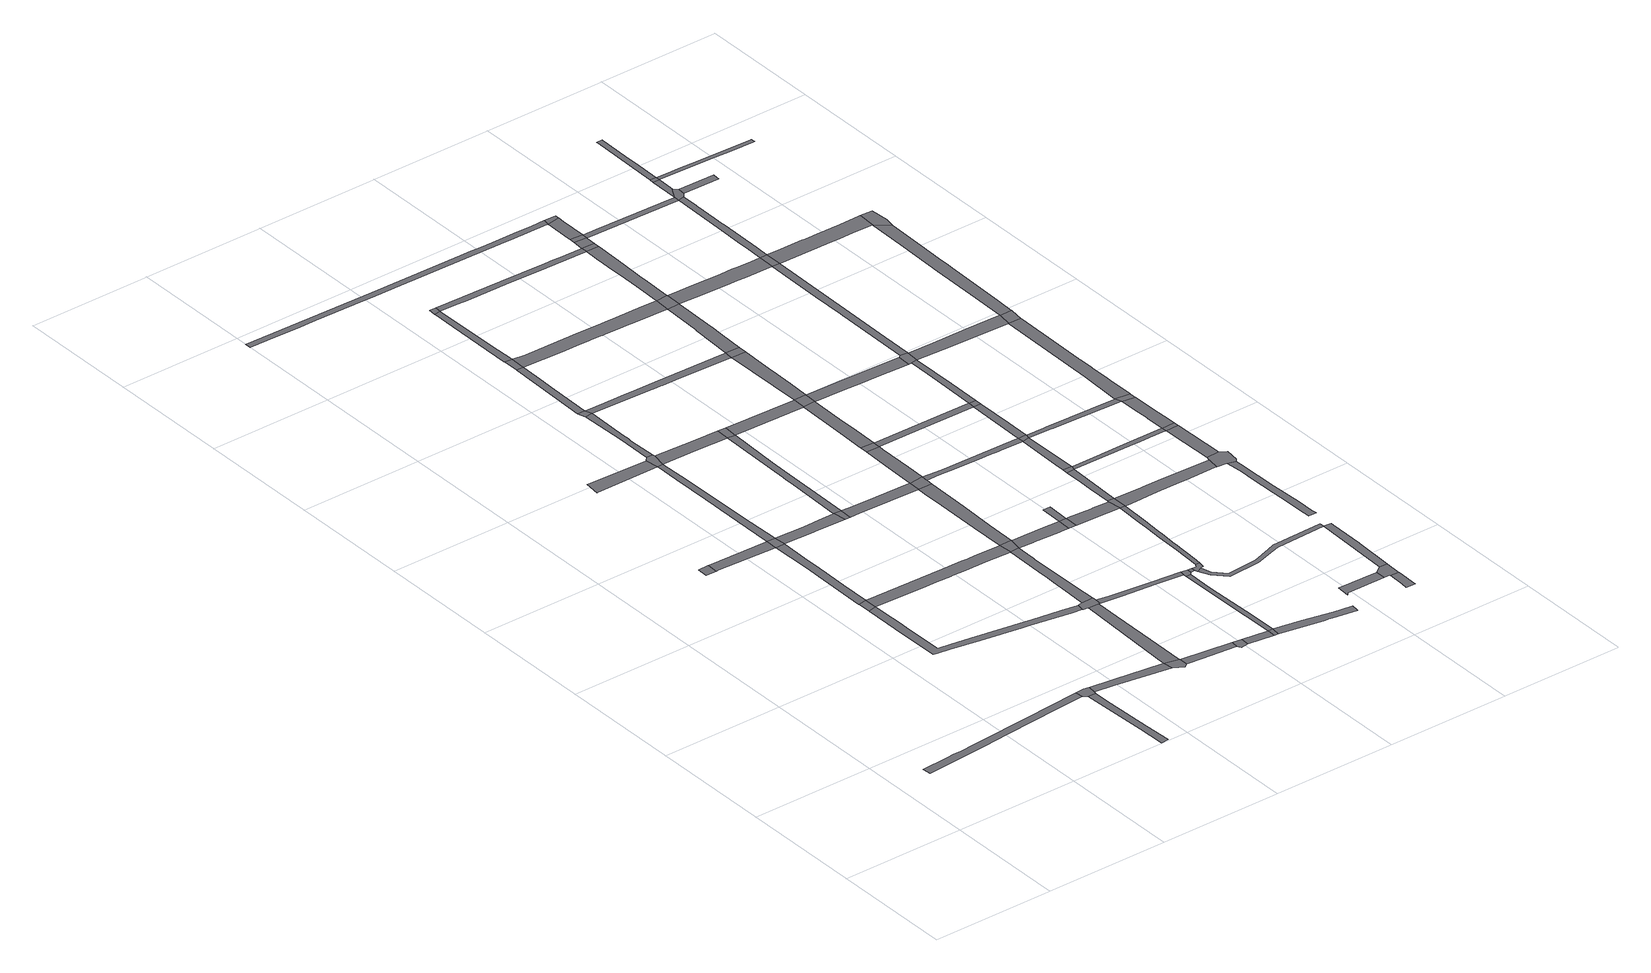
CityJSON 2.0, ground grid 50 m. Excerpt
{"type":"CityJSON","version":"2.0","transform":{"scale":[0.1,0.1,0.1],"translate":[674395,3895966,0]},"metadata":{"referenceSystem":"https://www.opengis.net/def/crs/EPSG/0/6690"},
"CityObjects":{
"road1":{"type":"Road","attributes":{"function":"9","usage":"9","RoadStructureAttribute.widthType":"4","RoadStructureAttribute.width":3.36,"RoadStructureAttribute.sectionType":"1"},"geometry":[{"type":"MultiSurface","lod":"1","boundaries":[[[0,1,2,3,4,5,6,7,8,9,10,11,12,13]]]}]},
"road2":{"type":"Road","attributes":{"function":"9","usage":"9","RoadStructureAttribute.widthType":"9","RoadStructureAttribute.width":-9999,"RoadStructureAttribute.sectionType":"9"},"geometry":[{"type":"MultiSurface","lod":"1","boundaries":[[[14,15,16,17]]]}]},
"road3":{"type":"Road","attributes":{"function":"9","usage":"9","RoadStructureAttribute.widthType":"4","RoadStructureAttribute.width":2.79,"RoadStructureAttribute.sectionType":"1"},"geometry":[{"type":"MultiSurface","lod":"1","boundaries":[[[18,19,20,21,22,23,24]]]}]},
"road4":{"type":"Road","attributes":{"function":"9","usage":"9","RoadStructureAttribute.widthType":"9","RoadStructureAttribute.width":-9999,"RoadStructureAttribute.sectionType":"9"},"geometry":[{"type":"MultiSurface","lod":"1","boundaries":[[[23,25,26,27,28,5,4,24]]]}]},
"road5":{"type":"Road","attributes":{"function":"9","usage":"9","RoadStructureAttribute.widthType":"9","RoadStructureAttribute.width":-9999,"RoadStructureAttribute.sectionType":"9"},"geometry":[{"type":"MultiSurface","lod":"1","boundaries":[[[29,30,31,32]]]}]},
"road6":{"type":"Road","attributes":{"function":"9","usage":"9","RoadStructureAttribute.widthType":"3","RoadStructureAttribute.width":4.59,"RoadStructureAttribute.sectionType":"1"},"geometry":[{"type":"MultiSurface","lod":"1","boundaries":[[[16,33,34,35,36,37,38,17]]]}]},
"road7":{"type":"Road","attributes":{"function":"9","usage":"9","RoadStructureAttribute.widthType":"4","RoadStructureAttribute.width":3.37,"RoadStructureAttribute.sectionType":"1"},"geometry":[{"type":"MultiSurface","lod":"1","boundaries":[[[32,31,39,40,41,42,43,44,45,35,46,47,48,49]]]}]},
"road8":{"type":"Road","attributes":{"function":"9","usage":"9","RoadStructureAttribute.widthType":"4","RoadStructureAttribute.width":3.36,"RoadStructureAttribute.sectionType":"1"},"geometry":[{"type":"MultiSurface","lod":"1","boundaries":[[[50,51,52,53,54,55,27,26]]]}]},
"road9":{"type":"Road","attributes":{"function":"9","usage":"9","RoadStructureAttribute.widthType":"9","RoadStructureAttribute.width":-9999,"RoadStructureAttribute.sectionType":"9"},"geometry":[{"type":"MultiSurface","lod":"1","boundaries":[[[36,35,45,56]]]}]},
"road10":{"type":"Road","attributes":{"function":"9","usage":"9","RoadStructureAttribute.widthType":"4","RoadStructureAttribute.width":3.15,"RoadStructureAttribute.sectionType":"1"},"geometry":[{"type":"MultiSurface","lod":"1","boundaries":[[[57,58,59,60,61,62,63,64,65,66,67,68,69,70,71,72,73,74,75,76,77,78,79,30,29,80]]]}]},
"road11":{"type":"Road","attributes":{"function":"9","usage":"9","RoadStructureAttribute.widthType":"3","RoadStructureAttribute.width":5.63,"RoadStructureAttribute.sectionType":"1"},"geometry":[{"type":"MultiSurface","lod":"1","boundaries":[[[81,82,83,84,85,86,87]]]}]},
"road12":{"type":"Road","attributes":{"function":"9","usage":"9","RoadStructureAttribute.widthType":"4","RoadStructureAttribute.width":2.94,"RoadStructureAttribute.sectionType":"1"},"geometry":[{"type":"MultiSurface","lod":"1","boundaries":[[[88,89,90,91,92,86,93,94,95,96,97,98,99,100,36,56]]]}]},
"road13":{"type":"Road","attributes":{"function":"9","usage":"9","RoadStructureAttribute.widthType":"3","RoadStructureAttribute.width":4.59,"RoadStructureAttribute.sectionType":"1"},"geometry":[{"type":"MultiSurface","lod":"1","boundaries":[[[45,101,102,103,104,105,106,107,108,109,56]]]}]},
"road14":{"type":"Road","attributes":{"function":"9","usage":"9","RoadStructureAttribute.widthType":"3","RoadStructureAttribute.width":5.5,"RoadStructureAttribute.sectionType":"1"},"geometry":[{"type":"MultiSurface","lod":"1","boundaries":[[[110,111,112,113,114,31,30,115,116,117,118,119,120,121,122,123,124,125]]]}]},
"road15":{"type":"Road","attributes":{"function":"9","usage":"9","RoadStructureAttribute.widthType":"9","RoadStructureAttribute.width":-9999,"RoadStructureAttribute.sectionType":"9"},"geometry":[{"type":"MultiSurface","lod":"1","boundaries":[[[126,53,52,127,128]]]}]},
"road16":{"type":"Road","attributes":{"function":"9","usage":"9","RoadStructureAttribute.widthType":"9","RoadStructureAttribute.width":-9999,"RoadStructureAttribute.sectionType":"9"},"geometry":[{"type":"MultiSurface","lod":"1","boundaries":[[[87,86,92,129,130,131]]]}]},
"road17":{"type":"Road","attributes":{"function":"9","usage":"9","RoadStructureAttribute.widthType":"3","RoadStructureAttribute.width":4.49,"RoadStructureAttribute.sectionType":"1"},"geometry":[{"type":"MultiSurface","lod":"1","boundaries":[[[132,133,134,53,126,135,136,137,138]]]}]},
"road18":{"type":"Road","attributes":{"function":"9","usage":"9","RoadStructureAttribute.widthType":"4","RoadStructureAttribute.width":2.3,"RoadStructureAttribute.sectionType":"1"},"geometry":[{"type":"MultiSurface","lod":"1","boundaries":[[[130,139,140,141,142,143,144,145,146,131]]]}]},
"road19":{"type":"Road","attributes":{"function":"9","usage":"9","RoadStructureAttribute.widthType":"9","RoadStructureAttribute.width":-9999,"RoadStructureAttribute.sectionType":"9"},"geometry":[{"type":"MultiSurface","lod":"1","boundaries":[[[105,104,147,148]]]}]},
"road20":{"type":"Road","attributes":{"function":"9","usage":"9","RoadStructureAttribute.widthType":"4","RoadStructureAttribute.width":3.36,"RoadStructureAttribute.sectionType":"1"},"geometry":[{"type":"MultiSurface","lod":"1","boundaries":[[[149,150,151,152,153,154,126,128]]]}]},
"road21":{"type":"Road","attributes":{"function":"9","usage":"9","RoadStructureAttribute.widthType":"9","RoadStructureAttribute.width":-9999,"RoadStructureAttribute.sectionType":"9"},"geometry":[{"type":"MultiSurface","lod":"1","boundaries":[[[138,155,156,157,158,159,160,161,67,66,162,163,132]]]}]},
"road22":{"type":"Road","attributes":{"function":"9","usage":"9","RoadStructureAttribute.widthType":"9","RoadStructureAttribute.width":-9999,"RoadStructureAttribute.sectionType":"9"},"geometry":[{"type":"MultiSurface","lod":"1","boundaries":[[[164,145,144,165]]]}]},
"road23":{"type":"Road","attributes":{"function":"9","usage":"9","RoadStructureAttribute.widthType":"3","RoadStructureAttribute.width":5.63,"RoadStructureAttribute.sectionType":"1"},"geometry":[{"type":"MultiSurface","lod":"1","boundaries":[[[166,167,129,92,168,169,170,171]]]}]},
"road24":{"type":"Road","attributes":{"function":"9","usage":"9","RoadStructureAttribute.widthType":"4","RoadStructureAttribute.width":2.8,"RoadStructureAttribute.sectionType":"1"},"geometry":[{"type":"MultiSurface","lod":"1","boundaries":[[[172,173,174,175,164,165,176,177,178]]]}]},
"road25":{"type":"Road","attributes":{"function":"9","usage":"9","RoadStructureAttribute.widthType":"3","RoadStructureAttribute.width":4.49,"RoadStructureAttribute.sectionType":"1"},"geometry":[{"type":"MultiSurface","lod":"1","boundaries":[[[159,179,180,181,182,183,123,184,185,186,187,188,160]]]}]},
"road26":{"type":"Road","attributes":{"function":"9","usage":"9","RoadStructureAttribute.widthType":"4","RoadStructureAttribute.width":2.97,"RoadStructureAttribute.sectionType":"1"},"geometry":[{"type":"MultiSurface","lod":"1","boundaries":[[[105,148,189,190,191,192,193,194,171,195,196,197,198,199,200]]]}]},
"road27":{"type":"Road","attributes":{"function":"9","usage":"9","RoadStructureAttribute.widthType":"9","RoadStructureAttribute.width":-9999,"RoadStructureAttribute.sectionType":"9"},"geometry":[{"type":"MultiSurface","lod":"1","boundaries":[[[152,151,201,202,203]]]}]},
"road28":{"type":"Road","attributes":{"function":"9","usage":"9","RoadStructureAttribute.widthType":"9","RoadStructureAttribute.width":-9999,"RoadStructureAttribute.sectionType":"9"},"geometry":[{"type":"MultiSurface","lod":"1","boundaries":[[[204,205,173,172]]]}]},
"road29":{"type":"Road","attributes":{"function":"9","usage":"9","RoadStructureAttribute.widthType":"3","RoadStructureAttribute.width":4.59,"RoadStructureAttribute.sectionType":"1"},"geometry":[{"type":"MultiSurface","lod":"1","boundaries":[[[147,206,207,208,209,210,211,212,213,214,215,148]]]}]},
"road30":{"type":"Road","attributes":{"function":"9","usage":"9","RoadStructureAttribute.widthType":"9","RoadStructureAttribute.width":-9999,"RoadStructureAttribute.sectionType":"9"},"geometry":[{"type":"MultiSurface","lod":"1","boundaries":[[[124,123,183,216]]]}]},
"road31":{"type":"Road","attributes":{"function":"9","usage":"9","RoadStructureAttribute.widthType":"4","RoadStructureAttribute.width":3.36,"RoadStructureAttribute.sectionType":"1"},"geometry":[{"type":"MultiSurface","lod":"1","boundaries":[[[202,217,218,203]]]}]},
"road32":{"type":"Road","attributes":{"function":"9","usage":"9","RoadStructureAttribute.widthType":"9","RoadStructureAttribute.width":-9999,"RoadStructureAttribute.sectionType":"9"},"geometry":[{"type":"MultiSurface","lod":"1","boundaries":[[[166,171,194,219]]]}]},
"road33":{"type":"Road","attributes":{"function":"9","usage":"9","RoadStructureAttribute.widthType":"4","RoadStructureAttribute.width":2.11,"RoadStructureAttribute.sectionType":"1"},"geometry":[{"type":"MultiSurface","lod":"1","boundaries":[[[156,220,221,222,223,224,225,157]]]}]},
"road34":{"type":"Road","attributes":{"function":"9","usage":"9","RoadStructureAttribute.widthType":"4","RoadStructureAttribute.width":2.61,"RoadStructureAttribute.sectionType":"1"},"geometry":[{"type":"MultiSurface","lod":"1","boundaries":[[[226,227,228,205,204,229,230,231,232,233,234]]]}]},
"road35":{"type":"Road","attributes":{"function":"9","usage":"9","RoadStructureAttribute.widthType":"9","RoadStructureAttribute.width":-9999,"RoadStructureAttribute.sectionType":"9"},"geometry":[{"type":"MultiSurface","lod":"1","boundaries":[[[217,235,236,218]]]}]},
"road36":{"type":"Road","attributes":{"function":"9","usage":"9","RoadStructureAttribute.widthType":"3","RoadStructureAttribute.width":5.43,"RoadStructureAttribute.sectionType":"1"},"geometry":[{"type":"MultiSurface","lod":"1","boundaries":[[[237,238,239,240,124,216,241,242,243,209,244]]]}]},
"road37":{"type":"Road","attributes":{"function":"9","usage":"9","RoadStructureAttribute.widthType":"9","RoadStructureAttribute.width":-9999,"RoadStructureAttribute.sectionType":"9"},"geometry":[{"type":"MultiSurface","lod":"1","boundaries":[[[233,245,246,234]]]}]},
"road38":{"type":"Road","attributes":{"function":"9","usage":"9","RoadStructureAttribute.widthType":"3","RoadStructureAttribute.width":5.5,"RoadStructureAttribute.sectionType":"1"},"geometry":[{"type":"MultiSurface","lod":"1","boundaries":[[[247,248,249,250,251,252,253,254,255,256,257,258,216,183]]]}]},
"road39":{"type":"Road","attributes":{"function":"9","usage":"9","RoadStructureAttribute.widthType":"4","RoadStructureAttribute.width":1.87,"RoadStructureAttribute.sectionType":"1"},"geometry":[{"type":"MultiSurface","lod":"1","boundaries":[[[259,260,218,236,261,262,263,264,265,266]]]}]},
"road40":{"type":"Road","attributes":{"function":"9","usage":"9","RoadStructureAttribute.widthType":"9","RoadStructureAttribute.width":-9999,"RoadStructureAttribute.sectionType":"9"},"geometry":[{"type":"MultiSurface","lod":"1","boundaries":[[[267,210,209,243,268,269]]]}]},
"road41":{"type":"Road","attributes":{"function":"9","usage":"9","RoadStructureAttribute.widthType":"4","RoadStructureAttribute.width":2.95,"RoadStructureAttribute.sectionType":"1"},"geometry":[{"type":"MultiSurface","lod":"1","boundaries":[[[270,271,272,273,274,275,276,165,144,277,278,279,280,281,282,283,284]]]}]},
"road42":{"type":"Road","attributes":{"function":"9","usage":"9","RoadStructureAttribute.widthType":"4","RoadStructureAttribute.width":2.4,"RoadStructureAttribute.sectionType":"1"},"geometry":[{"type":"MultiSurface","lod":"1","boundaries":[[[285,286,287,288,289,290,291,292,293,294,295,296,297,298,299,300,301,302,303,304,305]]]}]},
"road43":{"type":"Road","attributes":{"function":"9","usage":"9","RoadStructureAttribute.widthType":"3","RoadStructureAttribute.width":5.63,"RoadStructureAttribute.sectionType":"1"},"geometry":[{"type":"MultiSurface","lod":"1","boundaries":[[[306,307,219,194,308,309,310,311]]]}]},
"road44":{"type":"Road","attributes":{"function":"9","usage":"9","RoadStructureAttribute.widthType":"3","RoadStructureAttribute.width":5.43,"RoadStructureAttribute.sectionType":"1"},"geometry":[{"type":"MultiSurface","lod":"1","boundaries":[[[210,267,312,313,314,315,316,317,318,319,320]]]}]},
"road45":{"type":"Road","attributes":{"function":"9","usage":"9","RoadStructureAttribute.widthType":"9","RoadStructureAttribute.width":-9999,"RoadStructureAttribute.sectionType":"9"},"geometry":[{"type":"MultiSurface","lod":"1","boundaries":[[[265,321,322,223,222,323,266]]]}]},
"road46":{"type":"Road","attributes":{"function":"9","usage":"9","RoadStructureAttribute.widthType":"4","RoadStructureAttribute.width":3.36,"RoadStructureAttribute.sectionType":"1"},"geometry":[{"type":"MultiSurface","lod":"1","boundaries":[[[324,325,326,327,328,329,330,331,332,236,235]]]}]},
"road47":{"type":"Road","attributes":{"function":"9","usage":"9","RoadStructureAttribute.widthType":"4","RoadStructureAttribute.width":2.11,"RoadStructureAttribute.sectionType":"1"},"geometry":[{"type":"MultiSurface","lod":"1","boundaries":[[[321,333,334,322]]]}]},
"road48":{"type":"Road","attributes":{"function":"9","usage":"9","RoadStructureAttribute.widthType":"9","RoadStructureAttribute.width":-9999,"RoadStructureAttribute.sectionType":"9"},"geometry":[{"type":"MultiSurface","lod":"1","boundaries":[[[335,253,252,336]]]}]},
"road49":{"type":"Road","attributes":{"function":"9","usage":"9","RoadStructureAttribute.widthType":"9","RoadStructureAttribute.width":-9999,"RoadStructureAttribute.sectionType":"9"},"geometry":[{"type":"MultiSurface","lod":"1","boundaries":[[[337,317,316,338]]]}]},
"road50":{"type":"Road","attributes":{"function":"9","usage":"9","RoadStructureAttribute.widthType":"4","RoadStructureAttribute.width":3.03,"RoadStructureAttribute.sectionType":"9"},"geometry":[{"type":"MultiSurface","lod":"1","boundaries":[[[339,340,341,342,253,335]]]}]},
"road51":{"type":"Road","attributes":{"function":"9","usage":"9","RoadStructureAttribute.widthType":"9","RoadStructureAttribute.width":-9999,"RoadStructureAttribute.sectionType":"9"},"geometry":[{"type":"MultiSurface","lod":"1","boundaries":[[[343,344,345,346,347,348,334,333,349]]]}]},
"road52":{"type":"Road","attributes":{"function":"9","usage":"9","RoadStructureAttribute.widthType":"2","RoadStructureAttribute.width":7.08,"RoadStructureAttribute.sectionType":"1"},"geometry":[{"type":"MultiSurface","lod":"1","boundaries":[[[204,172,350,351,352,353,354,355,356,357,358,359,360,361,362,363,364,365,366,367,368,369,370,371,372,373,374,375,376,377]]]}]},
"road53":{"type":"Road","attributes":{"function":"9","usage":"9","RoadStructureAttribute.widthType":"3","RoadStructureAttribute.width":5.43,"RoadStructureAttribute.sectionType":"1"},"geometry":[{"type":"MultiSurface","lod":"1","boundaries":[[[378,337,338,379,380,381,382,383,384,385,311,386]]]}]},
"road54":{"type":"Road","attributes":{"function":"9","usage":"9","RoadStructureAttribute.widthType":"3","RoadStructureAttribute.width":5.5,"RoadStructureAttribute.sectionType":"1"},"geometry":[{"type":"MultiSurface","lod":"1","boundaries":[[[387,388,389,390,391,392,393,394,395,396,335,336]]]}]},
"road55":{"type":"Road","attributes":{"function":"9","usage":"9","RoadStructureAttribute.widthType":"4","RoadStructureAttribute.width":2.11,"RoadStructureAttribute.sectionType":"1"},"geometry":[{"type":"MultiSurface","lod":"1","boundaries":[[[390,397,398,399,400,401,347,346,402,403,404,405,406,407,408,409,410]]]}]},
"road56":{"type":"Road","attributes":{"function":"9","usage":"9","RoadStructureAttribute.widthType":"9","RoadStructureAttribute.width":-9999,"RoadStructureAttribute.sectionType":"9"},"geometry":[{"type":"MultiSurface","lod":"1","boundaries":[[[385,411,306,311]]]}]},
"road57":{"type":"Road","attributes":{"function":"9","usage":"9","RoadStructureAttribute.widthType":"4","RoadStructureAttribute.width":2.43,"RoadStructureAttribute.sectionType":"1"},"geometry":[{"type":"MultiSurface","lod":"1","boundaries":[[[412,413,414,415,416,417,418,419,420,421,422,423,424,425,267,269]]]}]},
"road58":{"type":"Road","attributes":{"function":"9","usage":"9","RoadStructureAttribute.widthType":"4","RoadStructureAttribute.width":2.89,"RoadStructureAttribute.sectionType":"1"},"geometry":[{"type":"MultiSurface","lod":"1","boundaries":[[[233,426,427,428,429,430,431,432,433,434,435,436,437,438,439,245]]]}]},
"road59":{"type":"Road","attributes":{"function":"9","usage":"9","RoadStructureAttribute.widthType":"3","RoadStructureAttribute.width":5.38,"RoadStructureAttribute.sectionType":"1"},"geometry":[{"type":"MultiSurface","lod":"1","boundaries":[[[284,440,441,306,411,442,443,444,445,446,447]]]}]},
"road60":{"type":"Road","attributes":{"function":"9","usage":"9","RoadStructureAttribute.widthType":"9","RoadStructureAttribute.width":-9999,"RoadStructureAttribute.sectionType":"9"},"geometry":[{"type":"MultiSurface","lod":"1","boundaries":[[[391,390,410,448,449,450]]]}]},
"road61":{"type":"Road","attributes":{"function":"9","usage":"9","RoadStructureAttribute.widthType":"4","RoadStructureAttribute.width":2.88,"RoadStructureAttribute.sectionType":"1"},"geometry":[{"type":"MultiSurface","lod":"1","boundaries":[[[316,451,452,453,454,455,456,457,338]]]}]},
"road62":{"type":"Road","attributes":{"function":"9","usage":"9","RoadStructureAttribute.widthType":"9","RoadStructureAttribute.width":-9999,"RoadStructureAttribute.sectionType":"9"},"geometry":[{"type":"MultiSurface","lod":"1","boundaries":[[[458,270,284,447]]]}]},
"road63":{"type":"Road","attributes":{"function":"9","usage":"9","RoadStructureAttribute.widthType":"4","RoadStructureAttribute.width":2,"RoadStructureAttribute.sectionType":"1"},"geometry":[{"type":"MultiSurface","lod":"1","boundaries":[[[459,460,461,462,463,464,343,349,465,466,467,468,469,470,471,472]]]}]},
"road64":{"type":"Road","attributes":{"function":"9","usage":"9","RoadStructureAttribute.widthType":"4","RoadStructureAttribute.width":3.08,"RoadStructureAttribute.sectionType":"1"},"geometry":[{"type":"MultiSurface","lod":"1","boundaries":[[[473,474,475,449,448,476,477,478]]]}]},
"road65":{"type":"Road","attributes":{"function":"9","usage":"9","RoadStructureAttribute.widthType":"4","RoadStructureAttribute.width":3.28,"RoadStructureAttribute.sectionType":"9"},"geometry":[{"type":"MultiSurface","lod":"1","boundaries":[[[479,480,481,482,483]]]}]},
"road66":{"type":"Road","attributes":{"function":"9","usage":"9","RoadStructureAttribute.widthType":"9","RoadStructureAttribute.width":-9999,"RoadStructureAttribute.sectionType":"9"},"geometry":[{"type":"MultiSurface","lod":"1","boundaries":[[[477,484,485,478]]]}]},
"road67":{"type":"Road","attributes":{"function":"9","usage":"9","RoadStructureAttribute.widthType":"3","RoadStructureAttribute.width":5.38,"RoadStructureAttribute.sectionType":"1"},"geometry":[{"type":"MultiSurface","lod":"1","boundaries":[[[486,367,487,488,489,490,270,458,491,492,493,494]]]}]},
"road68":{"type":"Road","attributes":{"function":"9","usage":"9","RoadStructureAttribute.widthType":"4","RoadStructureAttribute.width":3.08,"RoadStructureAttribute.sectionType":"1"},"geometry":[{"type":"MultiSurface","lod":"1","boundaries":[[[421,495,496,485,484,497]]]}]},
"road69":{"type":"Road","attributes":{"function":"9","usage":"9","RoadStructureAttribute.widthType":"3","RoadStructureAttribute.width":5.63,"RoadStructureAttribute.sectionType":"1"},"geometry":[{"type":"MultiSurface","lod":"1","boundaries":[[[498,499,500,411,385,501,502,503,504,505]]]}]},
"road70":{"type":"Road","attributes":{"function":"9","usage":"9","RoadStructureAttribute.widthType":"9","RoadStructureAttribute.width":-9999,"RoadStructureAttribute.sectionType":"9"},"geometry":[{"type":"MultiSurface","lod":"1","boundaries":[[[506,422,421,497]]]}]},
"road71":{"type":"Road","attributes":{"function":"9","usage":"9","RoadStructureAttribute.widthType":"4","RoadStructureAttribute.width":3.41,"RoadStructureAttribute.sectionType":"1"},"geometry":[{"type":"MultiSurface","lod":"1","boundaries":[[[507,508,509,510,511,512]]]}]},
"road72":{"type":"Road","attributes":{"function":"9","usage":"9","RoadStructureAttribute.widthType":"9","RoadStructureAttribute.width":-9999,"RoadStructureAttribute.sectionType":"9"},"geometry":[{"type":"MultiSurface","lod":"1","boundaries":[[[368,367,486,513]]]}]},
"road73":{"type":"Road","attributes":{"function":"9","usage":"9","RoadStructureAttribute.widthType":"9","RoadStructureAttribute.width":-9999,"RoadStructureAttribute.sectionType":"9"},"geometry":[{"type":"MultiSurface","lod":"1","boundaries":[[[514,515,483,482,516,509,508]]]}]},
"road74":{"type":"Road","attributes":{"function":"9","usage":"9","RoadStructureAttribute.widthType":"4","RoadStructureAttribute.width":3.08,"RoadStructureAttribute.sectionType":"1"},"geometry":[{"type":"MultiSurface","lod":"1","boundaries":[[[517,422,506,518,519,520,521,453]]]}]},
"road75":{"type":"Road","attributes":{"function":"9","usage":"9","RoadStructureAttribute.widthType":"3","RoadStructureAttribute.width":5.5,"RoadStructureAttribute.sectionType":"1"},"geometry":[{"type":"MultiSurface","lod":"1","boundaries":[[[522,523,524,525,526,527,528,529,530,531,532,533,448,410,534]]]}]},
"road76":{"type":"Road","attributes":{"function":"9","usage":"9","RoadStructureAttribute.widthType":"3","RoadStructureAttribute.width":5.13,"RoadStructureAttribute.sectionType":"1"},"geometry":[{"type":"MultiSurface","lod":"1","boundaries":[[[535,536,537,538,539,540,432,541,542,543,544,545,546,368,513]]]}]},
"road77":{"type":"Road","attributes":{"function":"9","usage":"9","RoadStructureAttribute.widthType":"9","RoadStructureAttribute.width":-9999,"RoadStructureAttribute.sectionType":"9"},"geometry":[{"type":"MultiSurface","lod":"1","boundaries":[[[521,547,454,453]]]}]},
"road78":{"type":"Road","attributes":{"function":"9","usage":"9","RoadStructureAttribute.widthType":"4","RoadStructureAttribute.width":3.41,"RoadStructureAttribute.sectionType":"1"},"geometry":[{"type":"MultiSurface","lod":"1","boundaries":[[[514,548,549,550,551,471,552,553,515]]]}]},
"road79":{"type":"Road","attributes":{"function":"9","usage":"9","RoadStructureAttribute.widthType":"4","RoadStructureAttribute.width":2,"RoadStructureAttribute.sectionType":"1"},"geometry":[{"type":"MultiSurface","lod":"1","boundaries":[[[554,555,556,557,558,559,560,561,562,563,564,565,566,484,477,567]]]}]},
"road80":{"type":"Road","attributes":{"function":"9","usage":"9","RoadStructureAttribute.widthType":"4","RoadStructureAttribute.width":3.08,"RoadStructureAttribute.sectionType":"1"},"geometry":[{"type":"MultiSurface","lod":"1","boundaries":[[[568,569,570,571,454,547,572,573,574]]]}]},
"road81":{"type":"Road","attributes":{"function":"9","usage":"9","RoadStructureAttribute.widthType":"9","RoadStructureAttribute.width":-9999,"RoadStructureAttribute.sectionType":"9"},"geometry":[{"type":"MultiSurface","lod":"1","boundaries":[[[432,540,575,433]]]}]},
"road82":{"type":"Road","attributes":{"function":"9","usage":"9","RoadStructureAttribute.widthType":"3","RoadStructureAttribute.width":5.13,"RoadStructureAttribute.sectionType":"1"},"geometry":[{"type":"MultiSurface","lod":"1","boundaries":[[[576,577,578,433,575,579]]]}]},
"road83":{"type":"Road","attributes":{"function":"9","usage":"9","RoadStructureAttribute.widthType":"9","RoadStructureAttribute.width":-9999,"RoadStructureAttribute.sectionType":"9"},"geometry":[{"type":"MultiSurface","lod":"1","boundaries":[[[576,580,581,577]]]}]},
"road84":{"type":"Road","attributes":{"function":"9","usage":"9","RoadStructureAttribute.widthType":"9","RoadStructureAttribute.width":-9999,"RoadStructureAttribute.sectionType":"9"},"geometry":[{"type":"MultiSurface","lod":"1","boundaries":[[[498,505,568,574,582,583]]]}]},
"road85":{"type":"Road","attributes":{"function":"9","usage":"9","RoadStructureAttribute.widthType":"3","RoadStructureAttribute.width":5.13,"RoadStructureAttribute.sectionType":"1"},"geometry":[{"type":"MultiSurface","lod":"1","boundaries":[[[295,584,585,581,580,586,587,588]]]}]},
"road86":{"type":"Road","attributes":{"function":"9","usage":"9","RoadStructureAttribute.widthType":"4","RoadStructureAttribute.width":2.12,"RoadStructureAttribute.sectionType":"1"},"geometry":[{"type":"MultiSurface","lod":"1","boundaries":[[[589,590,591,592,593,594,506,497,595,596,597,598]]]}]},
"road87":{"type":"Road","attributes":{"function":"9","usage":"9","RoadStructureAttribute.widthType":"9","RoadStructureAttribute.width":-9999,"RoadStructureAttribute.sectionType":"9"},"geometry":[{"type":"MultiSurface","lod":"1","boundaries":[[[599,296,295,588]]]}]},
"road88":{"type":"Road","attributes":{"function":"9","usage":"9","RoadStructureAttribute.widthType":"2","RoadStructureAttribute.width":7.08,"RoadStructureAttribute.sectionType":"1"},"geometry":[{"type":"MultiSurface","lod":"1","boundaries":[[[486,600,601,602,603,604,605,606,607,608,609,610,611,612,613,614,615,513]]]}]},
"road89":{"type":"Road","attributes":{"function":"9","usage":"9","RoadStructureAttribute.widthType":"4","RoadStructureAttribute.width":3.41,"RoadStructureAttribute.sectionType":"1"},"geometry":[{"type":"MultiSurface","lod":"1","boundaries":[[[616,617,618,619,620,621,622,623,624,625,626,627,628,629,630,631]]]}]},
"road90":{"type":"Road","attributes":{"function":"9","usage":"9","RoadStructureAttribute.widthType":"9","RoadStructureAttribute.width":-9999,"RoadStructureAttribute.sectionType":"9"},"geometry":[{"type":"MultiSurface","lod":"1","boundaries":[[[528,527,632,616,631,633,634,635,636]]]}]},
"road91":{"type":"Road","attributes":{"function":"9","usage":"9","RoadStructureAttribute.widthType":"4","RoadStructureAttribute.width":3.03,"RoadStructureAttribute.sectionType":"1"},"geometry":[{"type":"MultiSurface","lod":"1","boundaries":[[[637,638,639,640,641,605,642,643,644,645,583,582,646]]]}]},
"road92":{"type":"Road","attributes":{"function":"9","usage":"9","RoadStructureAttribute.widthType":"3","RoadStructureAttribute.width":5.3,"RoadStructureAttribute.sectionType":"1"},"geometry":[{"type":"MultiSurface","lod":"1","boundaries":[[[647,636,635,648,559,649]]]}]},
"road93":{"type":"Road","attributes":{"function":"9","usage":"9","RoadStructureAttribute.widthType":"9","RoadStructureAttribute.width":-9999,"RoadStructureAttribute.sectionType":"9"},"geometry":[{"type":"MultiSurface","lod":"1","boundaries":[[[560,559,648,650]]]}]},
"road94":{"type":"Road","attributes":{"function":"9","usage":"9","RoadStructureAttribute.widthType":"4","RoadStructureAttribute.width":2.38,"RoadStructureAttribute.sectionType":"1"},"geometry":[{"type":"MultiSurface","lod":"1","boundaries":[[[580,576,651,652,653,654,655]]]}]},
"road95":{"type":"Road","attributes":{"function":"9","usage":"9","RoadStructureAttribute.widthType":"3","RoadStructureAttribute.width":5.3,"RoadStructureAttribute.sectionType":"1"},"geometry":[{"type":"MultiSurface","lod":"1","boundaries":[[[656,657,658,659,589,660,661,662,663,560,650]]]}]},
"road96":{"type":"Road","attributes":{"function":"9","usage":"9","RoadStructureAttribute.widthType":"3","RoadStructureAttribute.width":5.63,"RoadStructureAttribute.sectionType":"1"},"geometry":[{"type":"MultiSurface","lod":"1","boundaries":[[[664,665,666,667,668,669,670,671,582,574]]]}]},
"road97":{"type":"Road","attributes":{"function":"9","usage":"9","RoadStructureAttribute.widthType":"9","RoadStructureAttribute.width":-9999,"RoadStructureAttribute.sectionType":"9"},"geometry":[{"type":"MultiSurface","lod":"1","boundaries":[[[590,589,659,672]]]}]},
"road98":{"type":"Road","attributes":{"function":"9","usage":"9","RoadStructureAttribute.widthType":"9","RoadStructureAttribute.width":-9999,"RoadStructureAttribute.sectionType":"9"},"geometry":[{"type":"MultiSurface","lod":"1","boundaries":[[[606,605,641,673]]]}]},
"road99":{"type":"Road","attributes":{"function":"9","usage":"9","RoadStructureAttribute.widthType":"3","RoadStructureAttribute.width":5.3,"RoadStructureAttribute.sectionType":"1"},"geometry":[{"type":"MultiSurface","lod":"1","boundaries":[[[674,675,676,677,678,679,680,681,682,666,683,684,590,672,685]]]}]},
"road100":{"type":"Road","attributes":{"function":"9","usage":"9","RoadStructureAttribute.widthType":"4","RoadStructureAttribute.width":2.75,"RoadStructureAttribute.sectionType":"1"},"geometry":[{"type":"MultiSurface","lod":"1","boundaries":[[[686,687,688,689,690,606,673,691,692,693,694,695,696,697,698,652,699]]]}]},
"road101":{"type":"Road","attributes":{"function":"9","usage":"9","RoadStructureAttribute.widthType":"9","RoadStructureAttribute.width":-9999,"RoadStructureAttribute.sectionType":"9"},"geometry":[{"type":"MultiSurface","lod":"1","boundaries":[[[700,701,653,652,698,702]]]}]},
"road102":{"type":"Road","attributes":{"function":"9","usage":"9","RoadStructureAttribute.widthType":"4","RoadStructureAttribute.width":2.75,"RoadStructureAttribute.sectionType":"1"},"geometry":[{"type":"MultiSurface","lod":"1","boundaries":[[[703,704,705,706,707,653,701]]]}]},
"road103":{"type":"Road","attributes":{"function":"9","usage":"9","RoadStructureAttribute.widthType":"9","RoadStructureAttribute.width":-9999,"RoadStructureAttribute.sectionType":"9"},"geometry":[{"type":"MultiSurface","lod":"1","boundaries":[[[667,666,682,708]]]}]},
"road104":{"type":"Road","attributes":{"function":"9","usage":"9","RoadStructureAttribute.widthType":"9","RoadStructureAttribute.width":-9999,"RoadStructureAttribute.sectionType":"9"},"geometry":[{"type":"MultiSurface","lod":"1","boundaries":[[[709,710,706,705,711]]]}]},
"road105":{"type":"Road","attributes":{"function":"9","usage":"9","RoadStructureAttribute.widthType":"2","RoadStructureAttribute.width":7.08,"RoadStructureAttribute.sectionType":"1"},"geometry":[{"type":"MultiSurface","lod":"1","boundaries":[[[641,712,713,714,715,716,717,718,719,720,721,722,723,724,725,673]]]}]},
"road106":{"type":"Road","attributes":{"function":"9","usage":"9","RoadStructureAttribute.widthType":"4","RoadStructureAttribute.width":2.75,"RoadStructureAttribute.sectionType":"1"},"geometry":[{"type":"MultiSurface","lod":"1","boundaries":[[[726,727,728,709,711,729,730,731,732]]]}]},
"road107":{"type":"Road","attributes":{"function":"9","usage":"9","RoadStructureAttribute.widthType":"4","RoadStructureAttribute.width":3.04,"RoadStructureAttribute.sectionType":"9"},"geometry":[{"type":"MultiSurface","lod":"1","boundaries":[[[733,734,700,702]]]}]},
"road108":{"type":"Road","attributes":{"function":"9","usage":"9","RoadStructureAttribute.widthType":"3","RoadStructureAttribute.width":5,"RoadStructureAttribute.sectionType":"1"},"geometry":[{"type":"MultiSurface","lod":"1","boundaries":[[[735,736,737,738,739,740,741,742,743,717,744,745,746,747,748,749,667,708]]]}]},
"road109":{"type":"Road","attributes":{"function":"9","usage":"9","RoadStructureAttribute.widthType":"4","RoadStructureAttribute.width":1.78,"RoadStructureAttribute.sectionType":"1"},"geometry":[{"type":"MultiSurface","lod":"1","boundaries":[[[711,705,750,751,752,753,754,755,756,757,758,759,760,761,762,763]]]}]},
"road110":{"type":"Road","attributes":{"function":"9","usage":"9","RoadStructureAttribute.widthType":"9","RoadStructureAttribute.width":-9999,"RoadStructureAttribute.sectionType":"9"},"geometry":[{"type":"MultiSurface","lod":"1","boundaries":[[[764,718,717,743,765]]]}]}
},
"vertices":[
[144,344,0],[404,365,0],[511,374,0],[742,394,0],[859,403,0],[856,434,0],[818,431,0],[763,426,0],[435,399,0],[374,394,0],[320,391,0],[287,389,0],[257,387,0],[141,379,0],
[329,1856,0],[328,1813,0],[370,1812,0],[371,1858,0],
[888,117,0],[891,2,0],[921,4,0],[916,118,0],[909,337,0],[910,390,0],[877,391,0],
[910,396,0],[910,399,0],[915,434,0],[893,437,0],
[625,1287,0],[658,1293,0],[658,1346,0],[623,1339,0],
[382,1812,0],[621,1802,0],[624,1802,0],[625,1852,0],[622,1852,0],[374,1858,0],
[658,1349,0],[659,1472,0],[660,1569,0],[661,1604,0],[661,1690,0],[663,1799,0],[663,1802,0],[624,1799,0],[626,1634,0],[625,1566,0],[623,1342,0],
[990,390,0],[1011,387,0],[1217,354,0],[1212,394,0],[1209,395,0],[1012,421,0],
[659,1850,0],
[625,1097,0],[625,933,0],[641,929,0],[690,921,0],[809,901,0],[971,875,0],[1000,870,0],[1067,859,0],[1165,843,0],[1205,836,0],[1210,867,0],[1144,877,0],[1032,894,0],[1000,899,0],[792,933,0],[717,945,0],[662,953,0],[660,1124,0],[660,1157,0],[659,1197,0],[659,1199,0],[659,1202,0],[658,1290,0],[625,1284,0],
[379,2520,0],[367,2521,0],[360,2458,0],[363,2458,0],[624,2459,0],[627,2459,0],[619,2512,0],
[659,1853,0],[657,1983,0],[655,2133,0],[653,2333,0],[651,2460,0],[627,2456,0],[626,2327,0],[626,2270,0],[626,2193,0],[626,2140,0],[626,2112,0],[625,2013,0],[625,1855,0],
[666,1802,0],[776,1799,0],[809,1798,0],[923,1795,0],[916,1848,0],[913,1848,0],[851,1847,0],[782,1846,0],[662,1850,0],
[1173,1334,0],[1131,1335,0],[1097,1336,0],[1073,1337,0],[990,1339,0],[786,1290,0],[860,1287,0],[921,1286,0],[983,1284,0],[991,1284,0],[1035,1283,0],[1143,1280,0],[1237,1277,0],[1240,1277,0],[1237,1333,0],[1234,1333,0],
[1269,379,0],[1254,329,0],[1271,342,0],
[661,2519,0],[660,2529,0],[635,2529,0],
[1229,832,0],[1216,496,0],[1212,397,0],[1269,382,0],[1270,543,0],[1271,729,0],[1271,829,0],
[658,2646,0],[659,2663,0],[659,2676,0],[659,2708,0],[659,2738,0],[661,2865,0],[630,2861,0],[635,2674,0],
[945,1794,0],[947,1846,0],
[1336,336,0],[1371,332,0],[1475,321,0],[1479,351,0],[1380,364,0],[1272,378,0],
[1274,828,0],[1277,828,0],[1280,856,0],[1279,859,0],[1279,872,0],[1232,871,0],[1229,870,0],[1210,835,0],[1226,833,0],
[621,2893,0],[650,2893,0],
[930,2508,0],[835,2510,0],[654,2460,0],[794,2457,0],[926,2453,0],[929,2453,0],
[659,3242,0],[630,3243,0],[630,3240,0],[625,3036,0],[654,3066,0],[656,3129,0],[659,3239,0],
[1276,971,0],[1276,1189,0],[1276,1199,0],[1276,1212,0],[1277,1280,0],[1240,1274,0],[1237,1122,0],[1236,1068,0],[1235,1034,0],[1234,965,0],
[947,1849,0],[948,1960,0],[951,2138,0],[953,2235,0],[961,2447,0],[961,2450,0],[929,2450,0],[922,2136,0],[921,2119,0],[921,2096,0],[919,1986,0],[916,1851,0],
[1485,306,0],[1514,310,0],[1515,346,0],
[661,3306,0],[630,3308,0],
[985,1793,0],[1118,1789,0],[1236,1786,0],[1239,1786,0],[1242,1836,0],[1239,1836,0],[1097,1841,0],[1022,1843,0],[979,1845,0],[950,1846,0],
[1288,1334,0],
[1620,296,0],[1621,332,0],
[964,2507,0],
[1369,819,0],[1507,804,0],[1617,793,0],[1619,813,0],[1502,827,0],[1327,846,0],
[631,3694,0],[631,3595,0],[630,3311,0],[661,3309,0],[658,3422,0],[657,3474,0],[657,3697,0],[657,3700,0],[631,3697,0],
[1636,294,0],[1641,333,0],
[1239,1731,0],[1238,1657,0],[1238,1477,0],[1237,1336,0],[1290,1456,0],[1293,1605,0],[1297,1785,0],[1239,1783,0],
[658,3727,0],[632,3728,0],
[1280,1280,0],[1341,1277,0],[1344,1277,0],[1449,1272,0],[1459,1272,0],[1491,1271,0],[1493,1326,0],[1490,1326,0],[1481,1327,0],[1437,1328,0],[1342,1332,0],[1291,1333,0],
[1619,567,0],[1621,335,0],[1641,336,0],[1639,479,0],[1637,630,0],[1636,705,0],[1637,781,0],[1617,781,0],
[1299,1842,0],[1298,1813,0],[1298,1816,0],
[1261,2881,0],[1258,2881,0],[956,2887,0],[879,2889,0],[809,2890,0],[737,2891,0],[653,2893,0],[891,2857,0],[936,2856,0],[960,2855,0],[963,2855,0],[1020,2853,0],[1078,2851,0],[1255,2845,0],[1258,2845,0],
[112,3924,0],[204,3922,0],[286,3921,0],[454,3918,0],[530,3916,0],[627,3915,0],[934,3909,0],[1123,3906,0],[1131,3906,0],[1290,3904,0],[1293,3904,0],[1297,3930,0],[1243,3930,0],[1179,3931,0],[1072,3932,0],[1009,3933,0],[979,3934,0],[933,3934,0],[548,3939,0],[2,3952,0],[1,3926,0],
[1260,2500,0],[1257,2500,0],[964,2450,0],[1043,2449,0],[1255,2444,0],[1258,2444,0],
[1299,1845,0],[1300,1921,0],[1302,2064,0],[1303,2081,0],[1303,2084,0],[1249,2086,0],[1247,2040,0],[1245,1957,0],[1242,1839,0],
[1645,791,0],[1647,810,0],[1617,790,0],
[1817,264,0],[1827,262,0],[1832,262,0],[1847,259,0],[1944,243,0],[1945,252,0],[1949,276,0],[1874,288,0],[1753,311,0],
[1663,791,0],[1664,808,0],
[1523,1325,0],[1521,1269,0],
[1249,2117,0],[1303,2115,0],
[1523,1328,0],[1525,1418,0],[1495,1419,0],[1493,1329,0],
[1689,790,0],[1692,791,0],[1702,794,0],[1706,817,0],[1690,820,0],[1682,806,0],[1667,780,0],
[662,3242,0],[826,3237,0],[886,3236,0],[890,3236,0],[939,3234,0],[949,3234,0],[992,3233,0],[997,3233,0],[1000,3233,0],[1008,3233,0],[1083,3230,0],[1088,3230,0],[1120,3230,0],[1148,3229,0],[1159,3228,0],[1160,3228,0],[1275,3224,0],[1278,3224,0],[1282,3289,0],[1279,3289,0],[1221,3291,0],[1108,3293,0],[1060,3294,0],[1028,3294,0],[947,3296,0],[853,3298,0],[715,3301,0],[664,3305,0],
[1252,2234,0],[1303,2118,0],[1305,2234,0],[1306,2293,0],[1306,2309,0],[1307,2356,0],[1309,2445,0],[1309,2448,0],[1258,2441,0],
[1582,1267,0],[1596,1266,0],[1706,1262,0],[1709,1262,0],[1704,1318,0],[1636,1321,0],[1629,1321,0],[1589,1323,0],[1532,1325,0],[1526,1325,0],
[1709,1259,0],[1704,1150,0],[1702,1109,0],[1699,1033,0],[1695,931,0],[1708,836,0],[1709,841,0],[1716,966,0],[1716,971,0],[1720,1042,0],[1721,1075,0],[1725,1144,0],[1731,1259,0],[1731,1262,0],
[1310,2500,0],
[1352,1814,0],[1426,1812,0],[1436,1811,0],[1472,1810,0],[1489,1810,0],[1522,1809,0],[1566,1807,0],[1607,1806,0],[1620,1805,0],[1711,1802,0],[1712,1829,0],[1709,1829,0],[1443,1835,0],[1380,1836,0],
[660,3700,0],[718,3699,0],[775,3697,0],[939,3694,0],[1117,3689,0],[1285,3685,0],[1288,3685,0],[1287,3711,0],[1284,3711,0],[1194,3713,0],[1165,3714,0],[1130,3715,0],[1119,3715,0],[938,3720,0],
[1258,2842,0],[1260,2503,0],[1310,2503,0],[1313,2590,0],[1316,2694,0],[1316,2712,0],[1317,2733,0],[1320,2843,0],
[1730,1324,0],[1704,1324,0],[1704,1321,0],
[1306,2084,0],[1477,2083,0],[1717,2081,0],[1718,2109,0],[1715,2109,0],[1553,2111,0],[1306,2115,0],
[1321,2880,0],
[2184,755,0],[1976,750,0],[1944,739,0],[1870,714,0],[1743,705,0],[1700,749,0],[1688,733,0],[1734,685,0],[1867,695,0],[1951,720,0],[1978,728,0],[2184,735,0],[2187,736,0],[2187,755,0],
[1706,1473,0],[1705,1422,0],[1705,1421,0],[1731,1327,0],[1739,1554,0],[1707,1552,0],
[1982,396,0],[1977,341,0],[1987,351,0],[2146,351,0],[2146,391,0],
[1743,1573,0],[1707,1573,0],
[1331,3225,0],[1278,3221,0],[1272,3058,0],[1272,3057,0],[1261,2884,0],[1324,2978,0],[1326,3041,0],[1327,3066,0],[1331,3222,0],
[1711,1799,0],[1708,1600,0],[1741,1809,0],
[1712,2487,0],[1490,2494,0],[1313,2500,0],[1312,2448,0],[1439,2443,0],[1500,2441,0],[1574,2438,0],[1710,2433,0],
[1746,1827,0],
[2207,344,0],[2205,344,0],[2172,346,0],[2168,279,0],[2167,254,0],[2203,252,0],
[1331,3292,0],
[2208,411,0],[2175,413,0],[2172,351,0],
[1712,1832,0],[1746,1861,0],[1746,1925,0],[1747,2004,0],[1747,2081,0],
[1759,1262,0],[1873,1262,0],[1955,1262,0],[1999,1262,0],[2126,1262,0],[2133,1261,0],[2139,1311,0],[1926,1318,0],[1921,1318,0],[1870,1319,0],[1834,1320,0],[1733,1324,0],[1734,1262,0],
[1331,3295,0],[1334,3425,0],[1335,3451,0],[1337,3541,0],[1339,3594,0],[1341,3684,0],[1288,3682,0],[1287,3627,0],[1286,3563,0],[1285,3468,0],[1284,3403,0],[1282,3292,0],
[1747,2108,0],
[2215,572,0],[2216,577,0],[2217,723,0],[2218,735,0],[2187,733,0],[2186,690,0],
[1981,1552,0],[2002,1551,0],[2024,1551,0],[2069,1551,0],[2137,1550,0],[2140,1550,0],[2139,1571,0],[2136,1571,0],[1972,1572,0],[1955,1572,0],[1941,1572,0],[1840,1572,0],[1746,1572,0],[1742,1554,0],
[1723,2433,0],[1722,2343,0],[1720,2238,0],[1718,2112,0],[1748,2246,0],[1748,2433,0],[1748,2436,0],
[1341,3709,0],
[1342,3752,0],[1290,3756,0],[1287,3714,0],[1342,3749,0],
[1343,3776,0],[1291,3780,0],
[1752,2491,0],[1721,2494,0],
[1293,3901,0],[1292,3793,0],[1343,3779,0],[1345,3886,0],[1346,3911,0],
[2138,1791,0],[2128,1818,0],[2125,1818,0],[1831,1825,0],[1823,1825,0],[1749,1827,0],[1830,1805,0],[1846,1804,0],[1893,1802,0],[2135,1792,0],
[1346,3929,0],
[1334,3225,0],[1439,3221,0],[1551,3218,0],[1580,3217,0],[1610,3216,0],[1729,3212,0],[1732,3282,0],[1729,3282,0],[1679,3283,0],[1630,3284,0],[1612,3285,0],[1563,3286,0],[1498,3287,0],[1438,3289,0],[1386,3290,0],[1334,3292,0],
[2176,1256,0],[2180,1193,0],[2181,1181,0],[2182,1126,0],[2183,1009,0],[2184,970,0],[2186,848,0],[2186,843,0],[2186,818,0],[2218,818,0],[2218,821,0],[2218,841,0],[2216,912,0],[2212,1044,0],[2208,1225,0],[2207,1247,0],
[2173,1256,0],[2217,1260,0],[2223,1314,0],[2199,1332,0],[2146,1329,0],
[1754,2621,0],[1755,2733,0],[1757,2845,0],[1761,3209,0],[1761,3212,0],[1728,3082,0],[1727,2969,0],[1726,2829,0],[1726,2817,0],[1752,2494,0],
[2142,1452,0],[2194,1551,0],[2140,1547,0],
[2193,1572,0],
[1345,3752,0],[1740,3744,0],[1741,3768,0],[1403,3775,0],[1346,3776,0],
[2193,1600,0],[2191,1688,0],[2189,1780,0],[2189,1783,0],[2138,1713,0],[2139,1665,0],[2139,1650,0],[2139,1574,0],
[1862,2432,0],[2137,2422,0],[2140,2422,0],[2150,2481,0],[2147,2481,0],[2004,2485,0],[1861,2488,0],[1755,2491,0],
[2190,1811,0],
[1762,3283,0],
[2189,1924,0],[2189,1935,0],[2190,2023,0],[2190,2028,0],[2190,2090,0],[2190,2098,0],[2192,2240,0],[2193,2417,0],[2193,2420,0],[2140,2419,0],[2135,1990,0],[2190,1814,0],
[1738,3598,0],[1736,3521,0],[1734,3409,0],[1733,3348,0],[1732,3285,0],[1762,3286,0],[1763,3342,0],[1765,3527,0],[1765,3529,0],[1765,3575,0],[1767,3678,0],[1767,3681,0],[1767,3749,0],[1740,3741,0],
[1783,3798,0],[1768,3814,0],[1782,3768,0],
[1768,3827,0],[1769,3885,0],[1769,3888,0],[1743,3888,0],[1741,3771,0],
[2200,2480,0],
[1743,3906,0],[1743,3903,0],[1769,3905,0],
[1764,3212,0],[1965,3209,0],[2003,3208,0],[2020,3208,0],[2084,3207,0],[2165,3205,0],[2168,3279,0],[2165,3279,0],[2080,3277,0],[1979,3279,0],[1930,3280,0],[1915,3280,0],[1825,3282,0],[1765,3283,0],
[1773,4208,0],[1749,4209,0],[1749,4206,0],[1769,3908,0],[1771,4024,0],[1771,4081,0],[1773,4205,0],
[1933,3764,0],[1934,3794,0],
[2200,2483,0],[2202,2560,0],[2206,2720,0],[2209,2821,0],[2210,2855,0],[2211,2897,0],[2211,2927,0],[2213,3000,0],[2217,3160,0],[2165,3202,0],[2162,3050,0],[2157,2834,0],[2153,2648,0],[2152,2571,0],[2150,2484,0],
[1772,3888,0],[2000,3880,0],[2006,3880,0],[2078,3877,0],[2174,3874,0],[2177,3874,0],[2177,3892,0],[2174,3892,0],[2017,3897,0],[1960,3899,0],[1855,3902,0],[1836,3903,0],[1814,3904,0],[1772,3905,0],
[2219,3275,0],[2224,3203,0]
]}
